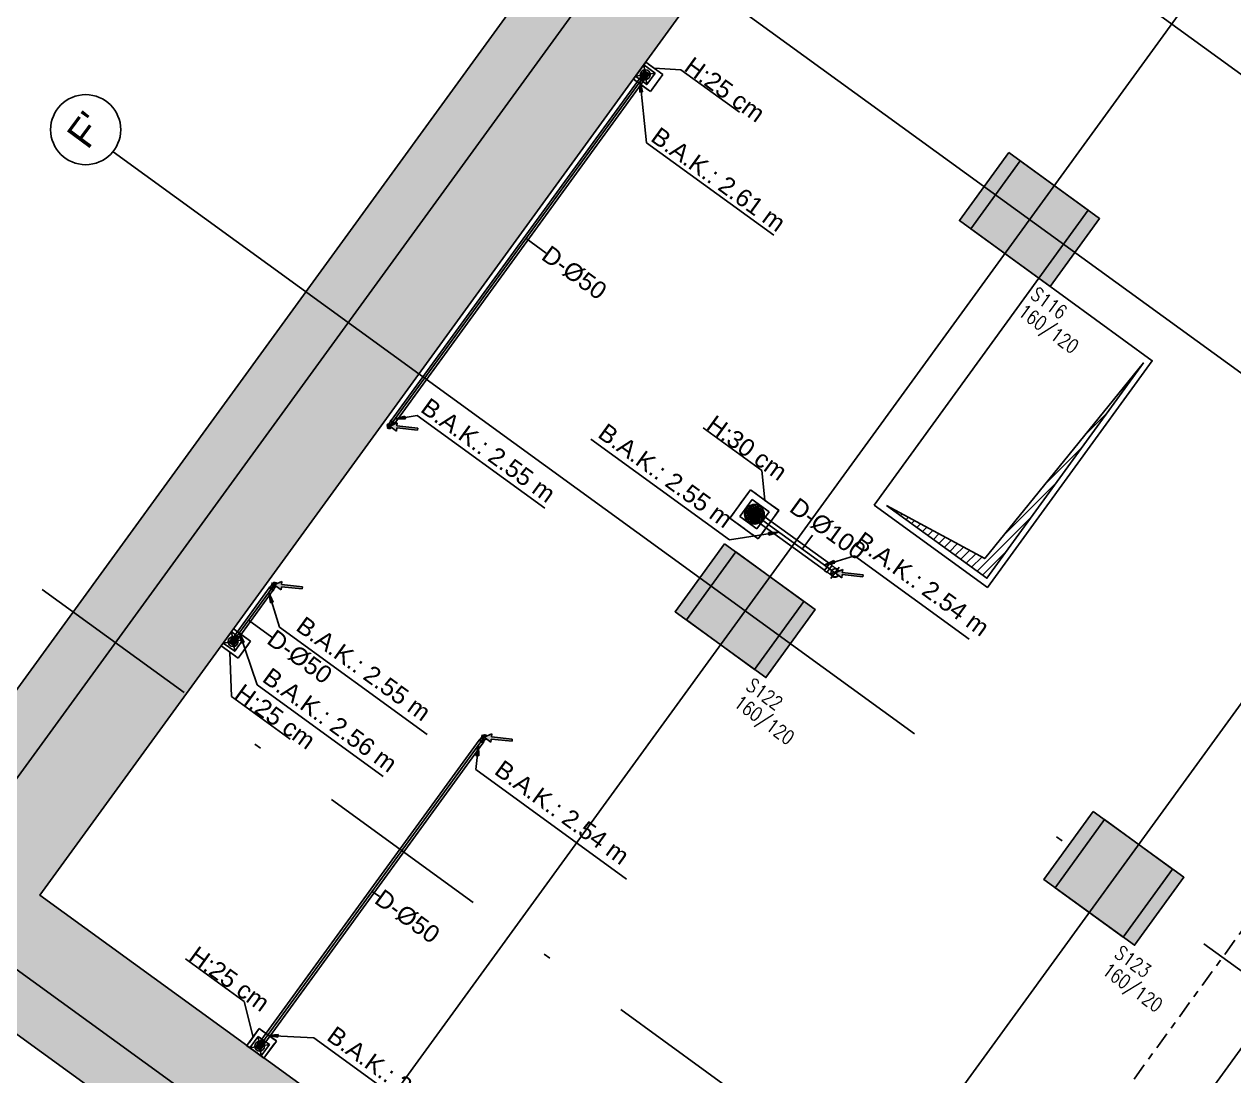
# Model space of a CAD drawing. Header units: millimetres. Extents: x 400408 to 401363, y 4543987 to 4544157.
# Drawn here: x 400990.85 to 401008.11, y 4544118.3 to 4544133.31 of the extents above; entities that cross this region are included whole.
import ezdxf
from ezdxf.enums import TextEntityAlignment as Align

# ---------------------------------------------------------------- set-up
doc = ezdxf.new("R2010")
doc.units = ezdxf.units.MM
for name, pattern in [('AKS', [3, 2.5, -0.25, 0, -0.25]), ('CENTER', [2, 1.25, -0.25, 0.25, -0.25]), ('CIZGI', [0.4, 0.25, -0.15]), ('DASHDOT2', [0.5, 0.25, -0.125, 0, -0.125]), ('HIDDEN', [0.375, 0.25, -0.125])]:
    doc.linetypes.add(name, pattern=pattern)
for name, color, linetype in [('aks prota', 2, 'AKS'), ('altlık_PROTA', 8, 'Continuous'), ('boşluk prota', 2, 'Continuous'), ('boşluk taraması prota', 252, 'Continuous'), ('caks prota', 4, 'Continuous'), ('kiriş prota', 6, 'Continuous'), ('kolon prota', 1, 'Continuous'), ('kolon tarama prota', 252, 'Continuous'), ('lkolon prota', 4, 'Continuous'), ('perde prota', 1, 'Continuous'), ('PRT-AL-TUNEL_EKSENI', 14, 'DASHDOT2'), ('PRT-MI-a_fit_drainage', 10, 'Continuous'), ('skesit prota', 7, 'Continuous'), ('taks prota', 7, 'Continuous'), ('tkolon prota', 6, 'Continuous')]:
    doc.layers.add(name, color=color, linetype=linetype)
doc.styles.add('Arial', font='Arial.ttf')
doc.styles.add('TAKS', font='Arial Unicode.ttf')
doc.styles.add('tkolon', font='romanstw.shx')

# ---------------------------------------------------------------- blocks, each defined once
blk = doc.blocks.new('MEKANİK+2.81')
at = {"layer": 'altlık_PROTA'}
for points in [[(3383, -46625), (3468, -46750), (3497, -46724)], [(9563, -50665), (9669, -50557), (9638, -50533)], [(9773, -50665), (9871, -50665), (9849, -50627), (10108, -50477), (10093, -50451), (9834, -50601), (9812, -50562), (9753, -50665)], [(8764, -50665), (8644, -50757), (8672, -50785)], [(3383, -52581), (3503, -52489), (3475, -52461)], [(3403, -52705), (3501, -52705), (3479, -52667), (3738, -52518), (3723, -52492), (3464, -52641), (3442, -52603), (3383, -52705)], [(3403, -55505), (3501, -55505), (3479, -55467), (3738, -55318), (3723, -55292), (3464, -55441), (3442, -55403), (3383, -55505)], [(7103, -55505), (7201, -55505), (7179, -55467), (7438, -55318), (7423, -55292), (7164, -55441), (7142, -55403), (7083, -55505)], [(3383, -55639), (3491, -55745), (3514, -55713)], [(7083, -55645), (7141, -55785), (7175, -55765)], [(3383, -56351), (3494, -56454), (3517, -56421)], [(7083, -60764), (7219, -60699), (7198, -60666)]]:
    blk.add_hatch(color=256, dxfattribs=at).paths.add_polyline_path(points, flags=0)
for p, q in [((3433, -46355), (3753, -46147)), ((3753, -46147), (4788, -46147)), ((3283, -46655), (3283, -46355)), ((3283, -46355), (3583, -46355)), ((3583, -46355), (3583, -46655)), ((3333, -46505), (3433, -46505)), ((3423, -46465), (3343, -46465)), ((3343, -46465), (3343, -46545)), ((3343, -46545), (3423, -46545)), ((3350, -46500), (3346, -46500)), ((3346, -46510), (3350, -46510)), ((3348, -46564), (3348, -46583)), ((3351, -46500), (3350, -46500)), ((3350, -46510), (3351, -46510)), ((3350, -46583), (3350, -52627)), ((3363, -46500), (3358, -46500)), ((3358, -46510), (3363, -46510)), ((3376, -46500), (3370, -46500)), ((3370, -46510), (3376, -46510)), ((3378, -46468), (3378, -46473)), ((3378, -46473), (3378, -46474)), ((3378, -46480), (3378, -46486)), ((3378, -46493), (3378, -46499)), ((3378, -46511), (3378, -46518)), ((3378, -46525), (3378, -46530)), ((3378, -46537), (3378, -46538)), ((3378, -46538), (3378, -46542)), ((3383, -46555), (3383, -46455)), ((3383, -46545), (3383, -46564)), ((3383, -46564), (3383, -46583)), ((3383, -46583), (3383, -52627)), ((3388, -46473), (3388, -46468)), ((3388, -46474), (3388, -46473)), ((3388, -46486), (3388, -46480)), ((3388, -46499), (3388, -46493)), ((3388, -46518), (3388, -46511)), ((3388, -46530), (3388, -46525)), ((3388, -46538), (3388, -46537)), ((3388, -46542), (3388, -46538)), ((3395, -46500), (3389, -46500)), ((3389, -46510), (3395, -46510)), ((3407, -46500), (3402, -46500)), ((3402, -46510), (3407, -46510)), ((3415, -46500), (3414, -46500)), ((3414, -46510), (3415, -46510)), ((3420, -46500), (3415, -46500)), ((3415, -46510), (3420, -46510)), ((3416, -52627), (3416, -46583)), ((3417, -46583), (3417, -46564)), ((3423, -46545), (3423, -46465)), ((3583, -46655), (3283, -46655)), ((3383, -46625), (3468, -46750)), ((3497, -46724), (3383, -46625)), ((3383, -46625), (3966, -47280)), ((3468, -46750), (3497, -46724)), ((3966, -47280), (6212, -47280)), ((3383, -49393), (3738, -49393)), ((7015, -50097), (8050, -50097)), ((8050, -50097), (8330, -50415)), ((9563, -50665), (9835, -50306)), ((9835, -50306), (11857, -50306)), ((8080, -50915), (8080, -50415)), ((8080, -50415), (8580, -50415)), ((8480, -50515), (8180, -50515)), ((8180, -50515), (8180, -50815)), ((8325, -50525), (8325, -50545)), ((8335, -50545), (8335, -50525)), ((8480, -50815), (8480, -50515)), ((8580, -50415), (8580, -50915)), ((9175, -50665), (9175, -50419)), ((9638, -50533), (9563, -50665)), ((9669, -50557), (9638, -50533)), ((10093, -50451), (9834, -50601)), ((9834, -50601), (10093, -50451)), ((9849, -50627), (10108, -50477)), ((9849, -50627), (10108, -50477)), ((10108, -50477), (10093, -50451)), ((10108, -50477), (10093, -50451)), ((8210, -50660), (8190, -50660)), ((8190, -50670), (8210, -50670)), ((8230, -50665), (8430, -50665)), ((8255, -50660), (8235, -50660)), ((8235, -50670), (8255, -50670)), ((8764, -50665), (8259, -51170)), ((8300, -50660), (8280, -50660)), ((8280, -50670), (8300, -50670)), ((8325, -50570), (8325, -50590)), ((8325, -50615), (8325, -50635)), ((8325, -50694), (8325, -50714)), ((8330, -50765), (8330, -50565)), ((8335, -50590), (8335, -50570)), ((8335, -50635), (8335, -50615)), ((8335, -50714), (8335, -50694)), ((8379, -50660), (8359, -50660)), ((8359, -50670), (8379, -50670)), ((8424, -50660), (8404, -50660)), ((8404, -50670), (8424, -50670)), ((8431, -50601), (8428, -50601)), ((8453, -50601), (8431, -50601)), ((8469, -50660), (8449, -50660)), ((8449, -50670), (8469, -50670)), ((8472, -50601), (8453, -50601)), ((8479, -50606), (8472, -50606)), ((8472, -50724), (8479, -50724)), ((9610, -50606), (8480, -50606)), ((8480, -50665), (9610, -50665)), ((8480, -50724), (9610, -50724)), ((8764, -50665), (8644, -50757)), ((8672, -50785), (8764, -50665)), ((9563, -50665), (9669, -50557)), ((9654, -50601), (9610, -50601)), ((9610, -50665), (9654, -50665)), ((9653, -50665), (9753, -50665)), ((9654, -50665), (9694, -50665)), ((9812, -50562), (9753, -50665)), ((9812, -50562), (9753, -50665)), ((9753, -50765), (9753, -50565)), ((9753, -50665), (9871, -50665)), ((9871, -50665), (9753, -50665)), ((9834, -50601), (9812, -50562)), ((9834, -50601), (9812, -50562)), ((9871, -50665), (9849, -50627)), ((9849, -50627), (9871, -50665)), ((8180, -50815), (8480, -50815)), ((8325, -50739), (8325, -50760)), ((8325, -50785), (8325, -50805)), ((8335, -50760), (8335, -50739)), ((8335, -50805), (8335, -50785)), ((8428, -50728), (8431, -50728)), ((8431, -50728), (8453, -50728)), ((8453, -50728), (8472, -50728)), ((8644, -50757), (8672, -50785)), ((9610, -50728), (9654, -50728)), ((8580, -50915), (8080, -50915)), ((8259, -51170), (5813, -51170)), ((3383, -52581), (3612, -52352)), ((3612, -52352), (5860, -52352)), ((3475, -52461), (3383, -52581)), ((3383, -52581), (3503, -52489)), ((3442, -52603), (3383, -52705)), ((3442, -52603), (3383, -52705)), ((3464, -52641), (3442, -52603)), ((3464, -52641), (3442, -52603)), ((3723, -52492), (3464, -52641)), ((3464, -52641), (3723, -52492)), ((3503, -52489), (3475, -52461)), ((3479, -52667), (3738, -52518)), ((3479, -52667), (3738, -52518)), ((3738, -52518), (3723, -52492)), ((3738, -52518), (3723, -52492)), ((3333, -52705), (3383, -52705)), ((3348, -52627), (3348, -52646)), ((3383, -52628), (3383, -52646)), ((3383, -52646), (3383, -52673)), ((3383, -52755), (3383, -52655)), ((3383, -52705), (3501, -52705)), ((3501, -52705), (3383, -52705)), ((3417, -52646), (3417, -52627)), ((3501, -52705), (3479, -52667)), ((3479, -52667), (3501, -52705)), ((3723, -55292), (3464, -55441)), ((3464, -55441), (3723, -55292)), ((3479, -55467), (3738, -55318)), ((3479, -55467), (3738, -55318)), ((3738, -55318), (3723, -55292)), ((3738, -55318), (3723, -55292)), ((7423, -55292), (7164, -55441)), ((7164, -55441), (7423, -55292)), ((7179, -55467), (7438, -55318)), ((7179, -55467), (7438, -55318)), ((7438, -55318), (7423, -55292)), ((7438, -55318), (7423, -55292)), ((3333, -55505), (3383, -55505)), ((3442, -55403), (3383, -55505)), ((3442, -55403), (3383, -55505)), ((3383, -55555), (3383, -55455)), ((3383, -55505), (3501, -55505)), ((3501, -55505), (3383, -55505)), ((3383, -55564), (3383, -55538)), ((3464, -55441), (3442, -55403)), ((3464, -55441), (3442, -55403)), ((3501, -55505), (3479, -55467)), ((3479, -55467), (3501, -55505)), ((7033, -55505), (7083, -55505)), ((7142, -55403), (7083, -55505)), ((7142, -55403), (7083, -55505)), ((7083, -55555), (7083, -55455)), ((7083, -55505), (7201, -55505)), ((7201, -55505), (7083, -55505)), ((7083, -55564), (7083, -55538)), ((7164, -55441), (7142, -55403)), ((7164, -55441), (7142, -55403)), ((7201, -55505), (7179, -55467)), ((7179, -55467), (7201, -55505)), ((3348, -55564), (3348, -55583)), ((3350, -55583), (3350, -56427)), ((3383, -55583), (3383, -55564)), ((3383, -56427), (3383, -55583)), ((3383, -55639), (3491, -55745)), ((3514, -55713), (3383, -55639)), ((3383, -55639), (3797, -55951)), ((3416, -56427), (3416, -55583)), ((3417, -55583), (3417, -55564)), ((3491, -55745), (3514, -55713)), ((7048, -55564), (7048, -55583)), ((7050, -55583), (7050, -60877)), ((7083, -55583), (7083, -55564)), ((7083, -60877), (7083, -55583)), ((7083, -55645), (7141, -55785)), ((7175, -55765), (7083, -55645)), ((7083, -55645), (7258, -55949)), ((7116, -60877), (7116, -55583)), ((7117, -55583), (7117, -55564)), ((7141, -55785), (7175, -55765)), ((3797, -55951), (6399, -55951)), ((7258, -55949), (9916, -55949)), ((3383, -56129), (3792, -56129)), ((3283, -56655), (3283, -56355)), ((3283, -56355), (3583, -56355)), ((3383, -56351), (3494, -56454)), ((3517, -56421), (3383, -56351)), ((3383, -56351), (4026, -56803)), ((3583, -56355), (3583, -56655)), ((3333, -56505), (3433, -56505)), ((3423, -56465), (3343, -56465)), ((3343, -56465), (3343, -56545)), ((3343, -56545), (3423, -56545)), ((3350, -56500), (3346, -56500)), ((3346, -56510), (3350, -56510)), ((3348, -56427), (3348, -56446)), ((3351, -56500), (3350, -56500)), ((3350, -56510), (3351, -56510)), ((3363, -56500), (3358, -56500)), ((3358, -56510), (3363, -56510)), ((3376, -56500), (3370, -56500)), ((3370, -56510), (3376, -56510)), ((3378, -56468), (3378, -56473)), ((3378, -56473), (3378, -56474)), ((3378, -56480), (3378, -56486)), ((3378, -56493), (3378, -56499)), ((3378, -56511), (3378, -56518)), ((3378, -56525), (3378, -56530)), ((3378, -56537), (3378, -56538)), ((3378, -56538), (3378, -56542)), ((3383, -56446), (3383, -56427)), ((3383, -56466), (3383, -56446)), ((3383, -56555), (3383, -56455)), ((3388, -56473), (3388, -56468)), ((3388, -56474), (3388, -56473)), ((3388, -56486), (3388, -56480)), ((3388, -56499), (3388, -56493)), ((3388, -56518), (3388, -56511)), ((3388, -56530), (3388, -56525)), ((3388, -56538), (3388, -56537)), ((3388, -56542), (3388, -56538)), ((3395, -56500), (3389, -56500)), ((3389, -56510), (3395, -56510)), ((3407, -56500), (3402, -56500)), ((3402, -56510), (3407, -56510)), ((3415, -56500), (3414, -56500)), ((3414, -56510), (3415, -56510)), ((3420, -56500), (3415, -56500)), ((3415, -56510), (3420, -56510)), ((3417, -56446), (3417, -56427)), ((3423, -56545), (3423, -56465)), ((3494, -56454), (3517, -56421)), ((3583, -56655), (3283, -56655)), ((3433, -56655), (3826, -57155)), ((4026, -56803), (6246, -56803)), ((3826, -57155), (4861, -57155)), ((7083, -58224), (7211, -58224)), ((7083, -60764), (7637, -60404)), ((7637, -60404), (10077, -60404)), ((5497, -60568), (6532, -60568)), ((6532, -60568), (6933, -60905)), ((7198, -60666), (7083, -60764)), ((7083, -60764), (7219, -60699)), ((7219, -60699), (7198, -60666)), ((6933, -61055), (6933, -60755)), ((6933, -60755), (7233, -60755)), ((7048, -60877), (7048, -60896)), ((7083, -60896), (7083, -60877)), ((7083, -60916), (7083, -60896)), ((7117, -60896), (7117, -60877)), ((7233, -60755), (7233, -61055)), ((7233, -61055), (6933, -61055)), ((7033, -60955), (7133, -60955)), ((7123, -60915), (7043, -60915)), ((7043, -60915), (7043, -60995)), ((7043, -60995), (7123, -60995)), ((7050, -60950), (7046, -60950)), ((7046, -60960), (7050, -60960)), ((7051, -60950), (7050, -60950)), ((7050, -60960), (7051, -60960)), ((7063, -60950), (7058, -60950)), ((7058, -60960), (7063, -60960)), ((7076, -60950), (7070, -60950)), ((7070, -60960), (7076, -60960)), ((7078, -60918), (7078, -60923)), ((7078, -60923), (7078, -60924)), ((7078, -60930), (7078, -60936)), ((7078, -60943), (7078, -60949)), ((7078, -60961), (7078, -60968)), ((7078, -60975), (7078, -60980)), ((7078, -60987), (7078, -60988)), ((7078, -60988), (7078, -60992)), ((7083, -61005), (7083, -60905)), ((7088, -60923), (7088, -60918)), ((7088, -60924), (7088, -60923)), ((7088, -60936), (7088, -60930)), ((7088, -60949), (7088, -60943)), ((7088, -60968), (7088, -60961)), ((7088, -60980), (7088, -60975)), ((7088, -60988), (7088, -60987)), ((7088, -60992), (7088, -60988)), ((7095, -60950), (7089, -60950)), ((7089, -60960), (7095, -60960)), ((7107, -60950), (7102, -60950)), ((7102, -60960), (7107, -60960)), ((7115, -60950), (7114, -60950)), ((7114, -60960), (7115, -60960)), ((7120, -60950), (7115, -60950)), ((7115, -60960), (7120, -60960)), ((7123, -60995), (7123, -60915))]:
    blk.add_line(p, q, dxfattribs=at)
at = {"layer": 'altlık_PROTA', "flags": 128}
for points in [[(3353, -46505), (3353, -46504), (3353, -46503), (3353, -46502), (3353, -46500), (3353, -46499), (3353, -46498), (3354, -46497), (3354, -46496), (3354, -46495), (3355, -46493), (3355, -46492), (3356, -46491), (3356, -46490), (3357, -46489), (3358, -46488), (3358, -46487), (3359, -46486), (3360, -46485), (3361, -46484), (3362, -46484), (3363, -46483), (3363, -46482), (3364, -46481), (3365, -46481), (3366, -46480), (3367, -46479), (3368, -46479), (3370, -46478), (3371, -46478), (3372, -46477), (3373, -46477), (3374, -46476), (3375, -46476), (3376, -46476), (3378, -46475), (3379, -46475), (3380, -46475), (3381, -46475), (3382, -46475), (3383, -46475)], [(3353, -46516), (3353, -46514), (3353, -46513), (3353, -46512), (3353, -46511), (3353, -46510), (3353, -46509), (3353, -46508), (3353, -46508), (3353, -46507), (3353, -46506), (3353, -46506), (3353, -46506), (3353, -46505), (3353, -46505), (3353, -46505)], [(3353, -46545), (3353, -46543), (3353, -46541), (3353, -46539), (3353, -46537), (3353, -46535), (3353, -46533), (3353, -46531), (3353, -46529), (3353, -46527), (3353, -46525), (3353, -46523), (3353, -46522)], [(3353, -46564), (3353, -46562), (3353, -46559), (3353, -46557), (3353, -46555), (3353, -46552), (3353, -46550), (3353, -46548), (3353, -46545)], [(3383, -46475), (3384, -46475), (3385, -46475), (3386, -46475), (3387, -46475), (3389, -46476), (3390, -46476), (3391, -46476), (3392, -46477), (3393, -46477), (3394, -46477), (3396, -46478), (3397, -46478), (3398, -46479), (3399, -46480), (3400, -46480), (3401, -46481), (3402, -46482), (3403, -46483), (3403, -46483), (3404, -46484), (3405, -46485), (3406, -46486), (3407, -46487), (3407, -46488), (3408, -46489), (3409, -46490), (3409, -46491), (3410, -46492), (3410, -46493), (3411, -46494), (3411, -46495), (3412, -46497), (3412, -46498), (3412, -46499), (3412, -46500), (3413, -46501), (3413, -46502), (3413, -46504), (3413, -46505), (3413, -46505)], [(3413, -46505), (3413, -46505), (3413, -46505), (3413, -46506), (3413, -46506), (3413, -46506), (3413, -46507), (3413, -46508), (3413, -46508), (3413, -46509), (3413, -46510), (3413, -46511), (3413, -46512), (3413, -46513), (3413, -46514), (3413, -46516)], [(3413, -46522), (3413, -46523), (3413, -46525), (3413, -46527), (3413, -46529), (3413, -46531), (3413, -46532), (3413, -46535), (3413, -46537), (3413, -46539), (3413, -46541), (3413, -46543), (3413, -46545)], [(3413, -46545), (3413, -46548), (3413, -46550), (3413, -46552), (3413, -46554), (3413, -46557), (3413, -46559), (3413, -46562), (3413, -46564), (3413, -46564)], [(8272, -50665), (8272, -50662), (8273, -50660), (8273, -50658), (8273, -50656), (8274, -50653), (8274, -50651), (8275, -50649), (8275, -50647), (8276, -50645), (8277, -50642), (8278, -50640), (8279, -50638), (8280, -50636), (8281, -50634), (8282, -50632), (8284, -50631), (8285, -50629), (8287, -50627), (8288, -50625), (8290, -50624), (8291, -50622), (8293, -50621), (8295, -50619), (8297, -50618), (8299, -50617), (8301, -50615), (8303, -50614), (8305, -50613), (8307, -50612), (8309, -50611), (8311, -50611), (8313, -50610), (8315, -50609), (8318, -50609), (8320, -50608), (8322, -50608), (8324, -50608), (8327, -50608), (8329, -50608), (8330, -50608)], [(8330, -50722), (8327, -50722), (8325, -50722), (8323, -50721), (8320, -50721), (8318, -50721), (8316, -50720), (8314, -50720), (8312, -50719), (8309, -50718), (8307, -50717), (8305, -50716), (8303, -50715), (8301, -50714), (8299, -50713), (8297, -50712), (8295, -50711), (8294, -50709), (8292, -50708), (8290, -50706), (8289, -50704), (8287, -50703), (8285, -50701), (8284, -50699), (8283, -50697), (8281, -50696), (8280, -50694), (8279, -50692), (8278, -50690), (8277, -50687), (8276, -50685), (8275, -50683), (8275, -50681), (8274, -50679), (8274, -50677), (8273, -50674), (8273, -50672), (8273, -50670), (8272, -50668), (8272, -50665), (8272, -50665)], [(8330, -50608), (8330, -50608), (8330, -50608), (8330, -50608), (8331, -50608), (8332, -50608), (8332, -50608), (8333, -50608), (8335, -50608), (8336, -50608), (8337, -50608), (8339, -50608)], [(8339, -50722), (8337, -50722), (8336, -50722), (8335, -50722), (8333, -50722), (8332, -50722), (8332, -50722), (8331, -50722), (8330, -50722), (8330, -50722), (8330, -50722), (8330, -50722)], [(8357, -50608), (8360, -50608), (8363, -50608), (8366, -50608), (8369, -50608), (8372, -50608), (8375, -50608), (8379, -50608), (8382, -50608), (8386, -50608), (8389, -50608), (8393, -50608), (8397, -50608), (8400, -50608), (8404, -50608), (8408, -50608), (8412, -50608), (8416, -50608), (8420, -50608), (8424, -50608), (8428, -50608), (8428, -50608)], [(8428, -50722), (8424, -50722), (8420, -50722), (8416, -50722), (8412, -50722), (8408, -50722), (8404, -50722), (8401, -50722), (8397, -50722), (8393, -50722), (8389, -50722), (8386, -50722), (8382, -50722), (8379, -50722), (8375, -50722), (8372, -50722), (8369, -50722), (8366, -50722), (8363, -50722), (8360, -50722), (8357, -50722)], [(9737, -50608), (9735, -50608), (9733, -50608), (9731, -50608), (9728, -50608), (9725, -50608), (9723, -50608), (9720, -50608), (9717, -50608), (9713, -50608), (9710, -50608), (9707, -50608), (9704, -50608), (9700, -50608), (9697, -50608), (9693, -50608), (9689, -50608), (9686, -50608), (9682, -50608), (9678, -50608), (9674, -50608), (9670, -50608), (9666, -50608), (9662, -50608), (9658, -50608), (9654, -50608), (9654, -50608)], [(9654, -50722), (9658, -50722), (9662, -50722), (9666, -50722), (9670, -50722), (9674, -50722), (9678, -50722), (9682, -50722), (9685, -50722), (9689, -50722), (9693, -50722), (9696, -50722), (9700, -50722), (9704, -50722), (9707, -50722), (9710, -50722), (9713, -50722), (9717, -50722), (9720, -50722), (9722, -50722), (9725, -50722), (9728, -50722), (9731, -50722), (9733, -50722), (9735, -50722), (9737, -50722), (9739, -50722)], [(9753, -50608), (9753, -50608), (9752, -50608), (9752, -50608), (9751, -50608), (9751, -50608), (9750, -50608), (9749, -50608), (9748, -50608), (9746, -50608), (9745, -50608), (9743, -50608), (9741, -50608), (9740, -50608), (9737, -50608)], [(9739, -50722), (9739, -50722), (9741, -50722), (9743, -50722), (9745, -50722), (9746, -50722), (9748, -50722), (9749, -50722), (9750, -50722), (9751, -50722), (9751, -50722), (9752, -50722), (9752, -50722), (9753, -50722), (9753, -50722)], [(3353, -52646), (3353, -52649), (3353, -52651), (3353, -52654), (3353, -52656), (3353, -52658), (3353, -52661), (3353, -52663), (3353, -52665), (3353, -52667), (3353, -52670), (3353, -52672), (3353, -52674), (3353, -52676), (3353, -52678), (3353, -52680), (3353, -52682), (3353, -52684), (3353, -52685), (3353, -52687), (3353, -52689), (3353, -52690), (3353, -52692)], [(3353, -52692), (3353, -52693), (3353, -52695), (3353, -52696), (3353, -52697), (3353, -52698), (3353, -52700), (3353, -52701), (3353, -52701), (3353, -52702), (3353, -52703), (3353, -52704), (3353, -52704), (3353, -52704), (3353, -52705), (3353, -52705), (3353, -52705), (3353, -52705)], [(3413, -52653), (3413, -52651), (3413, -52649), (3413, -52647), (3413, -52646)], [(3353, -55505), (3353, -55505), (3353, -55505), (3353, -55506), (3353, -55506), (3353, -55506), (3353, -55507), (3353, -55508), (3353, -55508), (3353, -55509), (3353, -55510), (3353, -55511), (3353, -55512), (3353, -55513), (3353, -55514), (3353, -55516), (3353, -55517), (3353, -55518)], [(3353, -55518), (3353, -55520), (3353, -55522), (3353, -55523), (3353, -55525), (3353, -55527), (3353, -55529), (3353, -55531), (3353, -55532), (3353, -55535), (3353, -55537), (3353, -55539), (3353, -55541), (3353, -55543), (3353, -55545), (3353, -55548), (3353, -55550), (3353, -55552), (3353, -55554), (3353, -55557), (3353, -55559), (3353, -55562), (3353, -55564), (3353, -55564)], [(3413, -55518), (3413, -55517), (3413, -55516), (3413, -55514), (3413, -55513), (3413, -55512), (3413, -55511), (3413, -55510), (3413, -55509), (3413, -55508), (3413, -55508), (3413, -55507), (3413, -55506), (3413, -55506), (3413, -55506), (3413, -55505), (3413, -55505), (3413, -55505)], [(3413, -55564), (3413, -55562), (3413, -55559), (3413, -55557), (3413, -55555), (3413, -55552), (3413, -55550), (3413, -55548), (3413, -55545), (3413, -55543), (3413, -55541), (3413, -55539), (3413, -55537), (3413, -55535), (3413, -55533), (3413, -55531), (3413, -55529), (3413, -55527), (3413, -55525), (3413, -55523), (3413, -55522), (3413, -55520), (3413, -55518)], [(7053, -55505), (7053, -55505), (7053, -55506), (7053, -55506), (7053, -55506), (7053, -55507), (7053, -55507), (7053, -55508), (7053, -55508), (7053, -55509), (7053, -55510), (7053, -55511), (7053, -55512), (7053, -55513), (7053, -55514), (7053, -55516), (7053, -55517), (7053, -55519)], [(7053, -55519), (7053, -55520), (7053, -55522), (7053, -55523), (7053, -55525), (7053, -55527), (7053, -55529), (7053, -55531), (7053, -55533), (7053, -55535), (7053, -55537), (7053, -55539), (7053, -55541), (7053, -55543), (7053, -55545), (7053, -55548), (7053, -55550), (7053, -55552), (7053, -55555), (7053, -55557), (7053, -55559), (7053, -55562), (7053, -55564), (7053, -55564)], [(7113, -55519), (7113, -55517), (7113, -55516), (7113, -55514), (7113, -55513), (7113, -55512), (7113, -55511), (7113, -55510), (7113, -55509), (7113, -55508), (7113, -55508), (7113, -55507), (7113, -55507), (7113, -55506), (7113, -55506), (7113, -55506), (7113, -55505), (7113, -55505)], [(7113, -55564), (7113, -55562), (7113, -55559), (7113, -55557), (7113, -55555), (7113, -55552), (7113, -55550), (7113, -55548), (7113, -55545), (7113, -55543), (7113, -55541), (7113, -55539), (7113, -55537), (7113, -55535), (7113, -55533), (7113, -55531), (7113, -55529), (7113, -55527), (7113, -55525), (7113, -55523), (7113, -55522), (7113, -55520), (7113, -55519)], [(3353, -56465), (3353, -56463), (3353, -56461), (3353, -56458), (3353, -56456), (3353, -56454), (3353, -56451), (3353, -56449), (3353, -56447), (3353, -56446)], [(3353, -56489), (3353, -56487), (3353, -56485), (3353, -56484), (3353, -56482), (3353, -56480), (3353, -56478), (3353, -56476), (3353, -56474), (3353, -56472), (3353, -56470), (3353, -56467), (3353, -56465)], [(3353, -56505), (3353, -56505), (3353, -56505), (3353, -56505), (3353, -56504), (3353, -56504), (3353, -56504), (3353, -56503), (3353, -56502), (3353, -56501), (3353, -56501), (3353, -56500), (3353, -56499), (3353, -56497), (3353, -56496)], [(3383, -56535), (3381, -56535), (3380, -56535), (3379, -56535), (3378, -56535), (3377, -56535), (3375, -56535), (3374, -56534), (3373, -56534), (3372, -56533), (3371, -56533), (3370, -56533), (3369, -56532), (3368, -56531), (3367, -56531), (3366, -56530), (3365, -56529), (3364, -56529), (3363, -56528), (3362, -56527), (3361, -56526), (3360, -56525), (3359, -56524), (3359, -56523), (3358, -56523), (3357, -56522), (3357, -56520), (3356, -56519), (3356, -56518), (3355, -56517), (3355, -56516), (3354, -56515), (3354, -56514), (3353, -56513), (3353, -56512), (3353, -56510), (3353, -56509), (3353, -56508), (3353, -56507), (3353, -56506), (3353, -56505)], [(3413, -56506), (3413, -56508), (3413, -56509), (3412, -56510), (3412, -56511), (3412, -56512), (3412, -56514), (3411, -56515), (3411, -56516), (3410, -56517), (3410, -56518), (3409, -56519), (3409, -56520), (3408, -56521), (3408, -56522), (3407, -56523), (3406, -56524), (3405, -56525), (3405, -56526), (3404, -56527), (3403, -56528), (3402, -56528), (3401, -56529), (3400, -56530), (3399, -56531), (3398, -56531), (3397, -56532), (3396, -56532), (3395, -56533), (3394, -56533), (3392, -56534), (3391, -56534), (3390, -56534), (3389, -56535), (3388, -56535), (3387, -56535), (3385, -56535), (3384, -56535), (3383, -56535), (3383, -56535)], [(3413, -56446), (3413, -56449), (3413, -56451), (3413, -56454), (3413, -56456), (3413, -56458), (3413, -56461), (3413, -56463), (3413, -56465)], [(3413, -56465), (3413, -56467), (3413, -56470), (3413, -56472), (3413, -56474), (3413, -56476), (3413, -56478), (3413, -56480), (3413, -56482), (3413, -56484), (3413, -56485), (3413, -56487), (3413, -56489)], [(3413, -56496), (3413, -56497), (3413, -56498), (3413, -56500), (3413, -56501), (3413, -56501), (3413, -56502), (3413, -56503), (3413, -56504), (3413, -56504), (3413, -56504), (3413, -56505), (3413, -56505), (3413, -56505), (3413, -56505)], [(7053, -60915), (7053, -60913), (7053, -60911), (7053, -60908), (7053, -60906), (7053, -60904), (7053, -60901), (7053, -60899), (7053, -60897), (7053, -60896)], [(7113, -60896), (7113, -60899), (7113, -60901), (7113, -60904), (7113, -60906), (7113, -60908), (7113, -60911), (7113, -60913), (7113, -60915)], [(7053, -60939), (7053, -60937), (7053, -60935), (7053, -60934), (7053, -60932), (7053, -60930), (7053, -60928), (7053, -60926), (7053, -60924), (7053, -60922), (7053, -60920), (7053, -60917), (7053, -60915)], [(7053, -60955), (7053, -60955), (7053, -60955), (7053, -60955), (7053, -60954), (7053, -60954), (7053, -60954), (7053, -60953), (7053, -60952), (7053, -60951), (7053, -60951), (7053, -60950), (7053, -60949), (7053, -60947), (7053, -60946)], [(7083, -60985), (7081, -60985), (7080, -60985), (7079, -60985), (7078, -60985), (7077, -60985), (7075, -60985), (7074, -60984), (7073, -60984), (7072, -60983), (7071, -60983), (7070, -60983), (7069, -60982), (7068, -60981), (7067, -60981), (7066, -60980), (7065, -60979), (7064, -60979), (7063, -60978), (7062, -60977), (7061, -60976), (7060, -60975), (7059, -60974), (7059, -60973), (7058, -60973), (7057, -60972), (7057, -60970), (7056, -60969), (7056, -60968), (7055, -60967), (7055, -60966), (7054, -60965), (7054, -60964), (7053, -60963), (7053, -60962), (7053, -60960), (7053, -60959), (7053, -60958), (7053, -60957), (7053, -60956), (7053, -60955)], [(7113, -60956), (7113, -60958), (7113, -60959), (7112, -60960), (7112, -60961), (7112, -60962), (7112, -60964), (7111, -60965), (7111, -60966), (7110, -60967), (7110, -60968), (7109, -60969), (7109, -60970), (7108, -60971), (7108, -60972), (7107, -60973), (7106, -60974), (7105, -60975), (7105, -60976), (7104, -60977), (7103, -60978), (7102, -60978), (7101, -60979), (7100, -60980), (7099, -60981), (7098, -60981), (7097, -60982), (7096, -60982), (7095, -60983), (7094, -60983), (7092, -60984), (7091, -60984), (7090, -60984), (7089, -60985), (7088, -60985), (7087, -60985), (7085, -60985), (7084, -60985), (7083, -60985), (7083, -60985)], [(7113, -60915), (7113, -60917), (7113, -60920), (7113, -60922), (7113, -60924), (7113, -60926), (7113, -60928), (7113, -60930), (7113, -60932), (7113, -60934), (7113, -60935), (7113, -60937), (7113, -60939)], [(7113, -60946), (7113, -60947), (7113, -60948), (7113, -60950), (7113, -60951), (7113, -60951), (7113, -60952), (7113, -60953), (7113, -60954), (7113, -60954), (7113, -60954), (7113, -60955), (7113, -60955), (7113, -60955), (7113, -60955)]]:
    blk.add_lwpolyline(points, dxfattribs=at)
at = {"layer": 'altlık_PROTA'}
for centre, radius, start, end in [((3383, -46505), 37.3, 97.6967, 172.3033), ((3383, -46505), 37.3, 187.6967, 262.3033), ((3383, -46505), 34.3, 90, 270), ((3383, -46505), 33, 0, 180), ((3383, -46505), 33, 180, 0), ((3383, -46505), 32, 98.9893, 171.0107), ((3383, -46505), 32, 188.9893, 261.0107), ((3383, -46505), 25.3, 101.3831, 168.6169), ((3383, -46505), 25.3, 191.3831, 258.6169), ((3383, -46505), 20, 104.4775, 165.5225), ((3383, -46505), 20, 194.4775, 255.5225), ((3383, -46522), 16.5, 90, 270), ((3383, -46505), 13.3, 112.0243, 157.9757), ((3383, -46505), 13.3, 202.0243, 247.9757), ((3383, -46505), 8, 128.6822, 141.3178), ((3383, -46505), 8, 218.6822, 231.3178), ((3383, -46505), 34.3, 270, 90), ((3383, -46489), 16.5, 270, 90), ((3383, -46505), 37.3, 7.6967, 82.3033), ((3383, -46505), 32, 8.9893, 81.0107), ((3383, -46505), 25.3, 11.3831, 78.6169), ((3383, -46505), 20, 14.4775, 75.5225), ((3383, -46505), 13.3, 22.0243, 67.9757), ((3383, -46505), 8, 38.6822, 51.3178), ((3383, -46505), 37.3, 277.6967, 352.3033), ((3383, -46505), 13.3, 292.0243, 337.9757), ((3383, -46505), 8, 308.6822, 321.3178), ((3383, -46505), 25.3, 281.3831, 348.6169), ((3383, -46505), 20, 284.4775, 345.5225), ((3383, -46505), 32, 278.9893, 351.0107), ((8330, -50665), 140, 92.0467, 177.9533), ((8330, -50665), 120, 92.388, 177.612), ((8330, -50665), 140, 2.0467, 87.9533), ((8330, -50665), 120, 2.388, 87.612), ((8330, -50665), 140, 182.0467, 267.9533), ((8330, -50665), 120, 182.388, 267.612), ((8330, -50665), 95, 93.017, 176.983), ((8330, -50665), 95, 183.017, 266.983), ((8330, -50665), 75, 93.8226, 176.1774), ((8330, -50665), 75, 183.8226, 266.1774), ((8330, -50665), 63.8, 0, 180), ((8330, -50665), 63.8, 180, 0), ((8330, -50665), 59, 0, 180), ((8330, -50665), 59, 180, 0), ((8330, -50665), 50, 95.7392, 174.2608), ((8330, -50665), 50, 185.7392, 264.2608), ((8330, -50665), 30, 99.5941, 170.4059), ((8330, -50694), 29.5, 90, 270), ((8330, -50665), 30, 189.5941, 260.4059), ((8330, -50635), 29.5, 270, 90), ((8330, -50665), 95, 3.017, 86.983), ((8330, -50665), 75, 3.8226, 86.1774), ((8330, -50665), 50, 5.7392, 84.2608), ((8330, -50665), 30, 9.5941, 80.4059), ((8330, -50665), 95, 273.017, 356.983), ((8330, -50665), 75, 273.8226, 356.1774), ((8330, -50665), 140, 272.0467, 357.9533), ((8330, -50665), 120, 272.388, 357.612), ((8330, -50665), 50, 275.7392, 354.2608), ((8330, -50665), 30, 279.5941, 350.4059), ((9753, -50665), 59, 60, 180), ((9753, -50665), 59, 180, 0), ((9753, -50694), 29.5, 90, 270), ((9753, -50665), 63.8, 60, 115.5912), ((9753, -50665), 63.8, 244.4087, 0), ((9753, -50665), 57.1, 91.2944, 94.117), ((9753, -50665), 57.2, 265.8808, 0), ((9753, -50635), 29.5, 27.1261, 90), ((9753, -50665), 57.1, 60, 89.9945), ((3383, -52705), 34.3, 151.9253, 270), ((3383, -52705), 33, 59.8226, 180), ((3383, -52705), 33, 180, 0), ((3383, -52705), 30.2, 170, 270), ((3383, -52722), 16.5, 90, 270), ((3383, -52689), 16.5, 30, 90), ((3383, -52705), 34.3, 270, 0), ((3383, -52705), 30.2, 270, 359.9922), ((3383, -55505), 34.3, 90, 208.0819), ((3383, -55505), 33, 59.8226, 180), ((3383, -55505), 33, 180, 0), ((3383, -55505), 30.2, 90, 184.5868), ((3383, -55522), 16.5, 90, 270), ((3383, -55505), 34.3, 60, 90), ((3383, -55489), 16.5, 30, 90), ((3383, -55505), 30.2, 60.004, 90), ((3383, -55505), 30.2, 350, 0.0078), ((3383, -55505), 34.3, 331.9253, 0), ((7083, -55505), 34.3, 90, 208.0819), ((7083, -55505), 33, 59.8226, 180), ((7083, -55505), 33, 180, 0), ((7083, -55505), 30.2, 90, 184.5868), ((7083, -55522), 16.5, 90, 270), ((7083, -55505), 34.3, 60, 90), ((7083, -55489), 16.5, 30, 90), ((7083, -55505), 30.2, 60.004, 90), ((7083, -55505), 30.2, 350, 0.0078), ((7083, -55505), 34.3, 331.9253, 0), ((3383, -56505), 37.3, 97.6967, 172.3033), ((3383, -56505), 37.3, 187.6967, 262.3033), ((3383, -56505), 34.3, 90, 270), ((3383, -56505), 33, 0, 180), ((3383, -56505), 33, 180, 0), ((3383, -56505), 32, 98.9893, 171.0107), ((3383, -56505), 32, 188.9893, 261.0107), ((3383, -56505), 25.3, 101.3831, 168.6169), ((3383, -56505), 25.3, 191.3831, 258.6169), ((3383, -56505), 20, 104.4775, 165.5225), ((3383, -56505), 20, 194.4775, 255.5225), ((3383, -56522), 16.5, 90, 270), ((3383, -56505), 13.3, 112.0243, 157.9757), ((3383, -56505), 13.3, 202.0243, 247.9757), ((3383, -56505), 8, 128.6822, 141.3178), ((3383, -56505), 8, 218.6822, 231.3178), ((3383, -56505), 34.3, 270, 90), ((3383, -56489), 16.5, 270, 90), ((3383, -56505), 37.3, 7.6967, 82.3033), ((3383, -56505), 32, 8.9893, 81.0107), ((3383, -56505), 25.3, 11.3831, 78.6169), ((3383, -56505), 20, 14.4775, 75.5225), ((3383, -56505), 13.3, 22.0243, 67.9757), ((3383, -56505), 8, 38.6822, 51.3178), ((3383, -56505), 37.3, 277.6967, 352.3033), ((3383, -56505), 13.3, 292.0243, 337.9757), ((3383, -56505), 8, 308.6822, 321.3178), ((3383, -56505), 25.3, 281.3831, 348.6169), ((3383, -56505), 20, 284.4775, 345.5225), ((3383, -56505), 32, 278.9893, 351.0107), ((7083, -60955), 37.3, 97.6967, 172.3033), ((7083, -60955), 37.3, 187.6967, 262.3033), ((7083, -60955), 34.3, 90, 270), ((7083, -60955), 33, 0, 180), ((7083, -60955), 33, 180, 0), ((7083, -60955), 32, 98.9893, 171.0107), ((7083, -60955), 32, 188.9893, 261.0107), ((7083, -60955), 25.3, 101.3831, 168.6169), ((7083, -60955), 25.3, 191.3831, 258.6169), ((7083, -60955), 20, 104.4775, 165.5225), ((7083, -60955), 20, 194.4775, 255.5225), ((7083, -60972), 16.5, 90, 270), ((7083, -60955), 13.3, 112.0243, 157.9757), ((7083, -60955), 13.3, 202.0243, 247.9757), ((7083, -60955), 8, 128.6822, 141.3178), ((7083, -60955), 8, 218.6822, 231.3178), ((7083, -60955), 34.3, 270, 90), ((7083, -60939), 16.5, 270, 90), ((7083, -60955), 37.3, 7.6967, 82.3033), ((7083, -60955), 32, 8.9893, 81.0107), ((7083, -60955), 25.3, 11.3831, 78.6169), ((7083, -60955), 20, 14.4775, 75.5225), ((7083, -60955), 13.3, 22.0243, 67.9757), ((7083, -60955), 8, 38.6822, 51.3178), ((7083, -60955), 37.3, 277.6967, 352.3033), ((7083, -60955), 13.3, 292.0243, 337.9757), ((7083, -60955), 8, 308.6822, 321.3178), ((7083, -60955), 25.3, 281.3831, 348.6169), ((7083, -60955), 20, 284.4775, 345.5225), ((7083, -60955), 32, 278.9893, 351.0107)]:
    blk.add_arc(centre, radius, start, end, dxfattribs=at)
for centre, major_axis, start_param, end_param in [((3383, -46564), (34.3, 0), 2.617994, 4.712389), ((3383, -46583), (34.3, 0), 3.141593, 4.712389), ((3383, -46564), (30.2, 0), 2.96706, 4.363323), ((3383, -46583), (33, 0), 3.141593, 3.602405), ((3383, -46583), (-33, 0), 4.712389, 6.021386), ((3383, -46564), (-34.3, 0), 1.570796, 3.665191), ((3383, -46583), (33, 0), 0.261799, 1.570796), ((3383, -46583), (34.3, 0), 4.712389, 6.283185), ((3383, -46564), (30.2, 0), 5.061455, 6.457718), ((3383, -46583), (33, 0), 5.822373, 6.283185), ((8428, -50665), (0, 63.8), 4.712389, 6.762875), ((8428, -50665), (0, 57.1), 4.712389, 6.457718), ((8428, -50665), (0, 57.1), 2.96706, 4.712389), ((8428, -50665), (0, 63.8), 2.661775, 4.712389), ((8472, -50665), (0, 63.8), 4.712389, 6.283185), ((8472, -50665), (0, 59), 4.712389, 6.283185), ((8472, -50665), (0, 59), 0, 1.570796), ((8472, -50665), (0, 59), 3.141593, 4.712389), ((8472, -50665), (0, 59), 1.570796, 3.141593), ((8472, -50665), (0, 63.8), 3.141593, 4.712389), ((9610, -50665), (0, 63.8), 0.368698, 1.570796), ((9610, -50665), (0, 63.8), 1.570796, 2.772878), ((9610, -50665), (0, 63.8), 4.712389, 6.651103), ((9610, -50665), (0, 59), 4.974188, 6.283185), ((9610, -50665), (0, 63.8), 2.773659, 4.712389), ((9610, -50665), (0, 59), 3.141593, 4.45059), ((9654, -50665), (0, 63.8), 4.712389, 6.283185), ((9654, -50665), (0, 63.8), 3.141593, 4.712389), ((3383, -52627), (34.3, 0), 2.879793, 4.712389), ((3383, -52646), (34.3, 0), 3.141593, 4.712389), ((3383, -52627), (33, 0), 3.141593, 3.602405), ((3383, -52627), (34.3, 0), 1.570796, 2.879793), ((3383, -52627), (-34.3, 0), 1.570796, 3.403392), ((3383, -52627), (34.3, 0), 0.261799, 1.570796), ((3383, -52646), (34.3, 0), 4.712389, 6.021386), ((3383, -52627), (-33, 0), 2.680781, 3.141593), ((3383, -55583), (34.3, 0), 1.570796, 3.403392), ((3383, -55564), (34.3, 0), 1.570796, 3.141593), ((3383, -55583), (33, 0), 2.680781, 3.141593), ((3383, -55583), (34.3, 0), 3.403392, 4.712389), ((3383, -55564), (34.3, 0), 0, 1.570796), ((3383, -55583), (34.3, 0), 6.021386, 7.853982), ((3383, -55583), (34.3, 0), 4.712389, 6.021386), ((3383, -55583), (33, 0), 0, 0.460812), ((7083, -55583), (34.3, 0), 1.570796, 3.403392), ((7083, -55564), (34.3, 0), 1.570796, 3.141593), ((7083, -55583), (33, 0), 2.680781, 3.141593), ((7083, -55583), (34.3, 0), 3.403392, 4.712389), ((7083, -55564), (34.3, 0), 0, 1.570796), ((7083, -55583), (34.3, 0), 6.021386, 7.853982), ((7083, -55583), (34.3, 0), 4.712389, 6.021386), ((7083, -55583), (33, 0), 0, 0.460812), ((3383, -56446), (34.3, 0), 1.570796, 3.665191), ((3383, -56427), (-34.3, 0), 4.712389, 6.283185), ((3383, -56427), (33, 0), 2.680781, 3.141593), ((3383, -56446), (-30.2, 0), 5.061455, 6.457718), ((3383, -56427), (33, 0), 3.403392, 4.712389), ((3383, -56427), (-34.3, 0), 3.141593, 4.712389), ((3383, -56427), (33, 0), 4.712389, 6.021386), ((3383, -56446), (-34.3, 0), 2.617994, 4.712389), ((3383, -56446), (-30.2, 0), 2.96706, 4.363323), ((3383, -56427), (33, 0), 0, 0.460812), ((7083, -60896), (34.3, 0), 1.570796, 3.665191), ((7083, -60877), (-34.3, 0), 4.712389, 6.283185), ((7083, -60877), (33, 0), 2.680781, 3.141593), ((7083, -60896), (-30.2, 0), 5.061455, 6.457718), ((7083, -60877), (33, 0), 3.403392, 4.712389), ((7083, -60877), (-34.3, 0), 3.141593, 4.712389), ((7083, -60877), (33, 0), 4.712389, 6.021386), ((7083, -60896), (-34.3, 0), 2.617994, 4.712389), ((7083, -60896), (-30.2, 0), 2.96706, 4.363323), ((7083, -60877), (33, 0), 0, 0.460812)]:
    blk.add_ellipse(centre, major_axis=major_axis, ratio=0.01, start_param=start_param, end_param=end_param, dxfattribs=at)
at = {"layer": 'altlık_PROTA', "style": 'Arial'}
for s, p in [('H:25 cm', (3776, -46133)), ('B.A.K.: 2.61 m', (3981, -47224)), ('D-Ø50', (3712, -49508)), ('H:30 cm', (7039, -50084)), ('B.A.K.: 2.54 m', (9726, -50187)), ('D-Ø100', (8689, -50340)), ('B.A.K.: 2.55 m', (5856, -51088)), ('B.A.K.: 2.55 m', (3598, -52281)), ('B.A.K.: 2.55 m', (3992, -55849)), ('B.A.K.: 2.54 m', (7487, -55844)), ('D-Ø50', (3766, -56245)), ('B.A.K.: 2.56 m', (4034, -56723)), ('H:25 cm', (3849, -57142)), ('D-Ø50', (7186, -58340)), ('B.A.K.: 2.60 m', (7785, -60321)), ('H:25 cm', (5521, -60555))]:
    blk.add_text(s, height=250, dxfattribs=at).set_placement(p)
blk = doc.blocks.new('YER SUZGECI_20x20')
at = {"color": 2}
blk.add_lwpolyline([(-20, 0), (0, 0), (0, 20), (-20, 20)], close=True, dxfattribs=at)
for points in [[(0, 20), (-20, 0)], [(-20, 20), (0, 0)]]:
    blk.add_lwpolyline(points, dxfattribs=at)
blk.add_circle((-10, 10), 7, dxfattribs=at)

msp = doc.modelspace()

# ---------------------------------------------------------------- hatches: boundary and pattern name
at = {"layer": 'boşluk taraması prota', "ltscale": 2}
h = msp.add_hatch(dxfattribs=at)
h.set_pattern_fill('ANSI31', color=256, scale=0.03, style=0)
h.set_pattern_definition([(45, (400350.92268, 4543680.23293), (-0.067351921, 0.067351921), [])])
h.paths.add_polyline_path([(401003.152, 4544126.441), (401004.552, 4544125.682), (401006.816, 4544128.476), (401004.583, 4544125.401)])
at = {"layer": 'kolon tarama prota'}
h = msp.add_hatch(color=256, dxfattribs=at)
h.dxf.hatch_style = 1
h.paths.add_polyline_path([(401031.098, 4544091.798), (401018.362, 4544101.048), (401005.161, 4544101.048), (401005.161, 4544110.643), (400991.077, 4544120.876), (401014.059, 4544152.508), (401097.619, 4544091.798), (401069.952, 4544091.798), (401073.028, 4544089.563), (401073.708, 4544089.563), (401073.385, 4544089.798), (401103.435, 4544089.798), (401013.499, 4544155.14), (400988.401, 4544120.595), (401003.461, 4544109.653), (401003.461, 4544099.348), (401017.639, 4544099.348), (401030.789, 4544089.798), (401060.829, 4544089.798), (401061.152, 4544089.563), (401061.833, 4544089.563), (401058.757, 4544091.798), (401055.594, 4544091.798), (401055.594, 4544094.598), (401052.974, 4544094.598), (401052.974, 4544094.298), (401055.294, 4544094.298), (401055.294, 4544091.798)])
h = msp.add_hatch(color=256, dxfattribs=at)
h.dxf.hatch_style = 1
h.paths.add_polyline_path([(401004.897, 4544131.477), (401006.192, 4544130.536), (401005.487, 4544129.565), (401004.192, 4544130.506)])
h = msp.add_hatch(color=256, dxfattribs=at)
h.dxf.hatch_style = 1
h.paths.add_polyline_path([(401000.842, 4544125.894), (401002.136, 4544124.954), (401001.431, 4544123.983), (401000.136, 4544124.924)])
h = msp.add_hatch(color=256, dxfattribs=at)
h.dxf.hatch_style = 1
h.paths.add_polyline_path([(401006.1, 4544122.074), (401007.395, 4544121.133), (401006.689, 4544120.163), (401005.395, 4544121.103)])

# ---------------------------------------------------------------- linework, layer by layer
at = {"layer": 'aks prota', "ltscale": 10}
for p, q in [((400987.832, 4544118.536), (401015.282, 4544156.317)), ((400993.495, 4544114.422), (401020.945, 4544152.203)), ((400998.754, 4544110.601), (401026.203, 4544148.382)), ((401069.865, 4544087.798), (400998.202, 4544139.864)), ((401063.995, 4544087.798), (400996.175, 4544137.072)), ((401052.256, 4544087.798), (400992.119, 4544131.49)), ((401035.158, 4544087.551), (400986.094, 4544123.198))]:
    msp.add_line(p, q, dxfattribs=at)
at = {"layer": 'boşluk prota', "ltscale": 0.05}
msp.add_lwpolyline([(401003.152, 4544126.441), (401004.552, 4544125.682), (401006.816, 4544128.476), (401004.583, 4544125.401)], close=True, dxfattribs=at)
at = {"layer": 'caks prota', "ltscale": 0.05}
msp.add_circle((400991.729, 4544131.804), 0.5, dxfattribs=at)
at = {"layer": 'kiriş prota'}
msp.add_lwpolyline([(401002.974, 4544126.447), (401005.325, 4544129.683), (401006.943, 4544128.507), (401004.592, 4544125.271), (401002.974, 4544126.447)], dxfattribs=at)
at = {"layer": 'kolon prota', "color": 1}
for points in [[(401004.897, 4544131.477), (401006.192, 4544130.536), (401005.487, 4544129.565), (401004.192, 4544130.506)], [(401000.842, 4544125.894), (401002.136, 4544124.954), (401001.431, 4544123.983), (401000.136, 4544124.924)], [(401006.1, 4544122.074), (401007.395, 4544121.133), (401006.689, 4544120.163), (401005.395, 4544121.103)]]:
    msp.add_lwpolyline(points, close=True, dxfattribs=at)
at = {"layer": 'kolon prota', "color": 5, "linetype": 'HIDDEN', "ltscale": 5}
for points in [[(401005.059, 4544131.359), (401006.03, 4544130.654), (401005.325, 4544129.683), (401004.354, 4544130.388)], [(401001.004, 4544125.777), (401001.974, 4544125.072), (401001.269, 4544124.101), (401000.298, 4544124.806)], [(401006.262, 4544121.956), (401007.233, 4544121.251), (401006.528, 4544120.28), (401005.557, 4544120.985)]]:
    msp.add_lwpolyline(points, close=True, dxfattribs=at)
at = {"layer": 'perde prota'}
for points in [[(401069.952, 4544091.798), (401073.028, 4544089.563), (401073.708, 4544089.563), (401073.385, 4544089.798), (401103.435, 4544089.798), (401013.499, 4544155.14), (400988.401, 4544120.595), (401003.461, 4544109.653), (401003.461, 4544099.348), (401017.639, 4544099.348), (401030.789, 4544089.798), (401060.829, 4544089.798), (401061.152, 4544089.563), (401061.833, 4544089.563), (401058.757, 4544091.798)], [(401069.952, 4544091.798), (401097.619, 4544091.798), (401014.059, 4544152.508), (400991.077, 4544120.876), (401005.161, 4544110.643), (401005.161, 4544101.048), (401018.362, 4544101.048), (401031.098, 4544091.798), (401055.294, 4544091.798)]]:
    msp.add_lwpolyline(points, dxfattribs=at)
at = {"layer": 'PRT-AL-TUNEL_EKSENI', "ltscale": 10}
for p, q in [((401001.095, 4544108.9), (401028.544, 4544146.681)), ((401042.644, 4544087.798), (400988.798, 4544126.919))]:
    msp.add_line(p, q, dxfattribs=at)
at = {"layer": 'PRT-MI-a_fit_drainage', "color": 2, "linetype": 'CIZGI'}
for points in [[(400999.96, 4544132.592), (400999.717, 4544132.768), (400999.541, 4544132.525), (400999.784, 4544132.349)], [(401001.616, 4544126.371), (401001.212, 4544126.664), (401000.918, 4544126.26), (401001.323, 4544125.966)], [(400994.082, 4544124.502), (400993.839, 4544124.678), (400993.663, 4544124.435), (400993.906, 4544124.259)], [(400994.206, 4544118.973), (400994.03, 4544118.73), (400994.272, 4544118.554), (400994.449, 4544118.797)]]:
    msp.add_lwpolyline(points, close=True, dxfattribs=at)
at = {"layer": 'skesit prota', "linetype": 'CENTER', "ltscale": 0.2}
msp.add_line((401030.429, 4544150.937), (400999.559, 4544108.449), dxfattribs=at)

# ---------------------------------------------------------------- block references
at = {"xscale": 0.001, "yscale": 0.001, "zscale": 0.001, "rotation": 323.9999999999613}
msp.add_blockref('MEKANİK+2.81', (401024.308, 4544172.2), dxfattribs=at)
at = {"layer": 'PRT-MI-a_fit_drainage', "color": 2, "xscale": 0.01, "yscale": 0.01, "zscale": 0.01}
for p, rotation in [((400999.688, 4544132.728), 144.0000000000069), ((401001.245, 4544126.455), 144.0000000000069), ((400993.81, 4544124.638), 144.0000000000069), ((400994.07, 4544118.701), 234.0000000000232)]:
    msp.add_blockref('YER SUZGECI_20x20', p, dxfattribs=dict(at, rotation=rotation))

# ---------------------------------------------------------------- texts
at = {"layer": 'lkolon prota', "style": 'tkolon', "width": 0.8}
for p in [(401005.012, 4544129.167), (401000.957, 4544123.585), (401006.21, 4544119.768)]:
    msp.add_text('160/120', height=0.2, rotation=324, dxfattribs=at).set_placement(p)
at = {"layer": 'taks prota', "style": 'TAKS'}
msp.add_text("F'", height=0.4, rotation=53.5052, dxfattribs=at).set_placement((400991.729, 4544131.804), align=Align.MIDDLE_CENTER)
at = {"layer": 'tkolon prota', "style": 'tkolon', "width": 0.8}
for s, p in [('S116', (401005.189, 4544129.41)), ('S122', (401001.133, 4544123.828)), ('S123', (401006.387, 4544120.01))]:
    msp.add_text(s, height=0.2, rotation=324, dxfattribs=at).set_placement(p)

doc.saveas('drawing.dxf')
